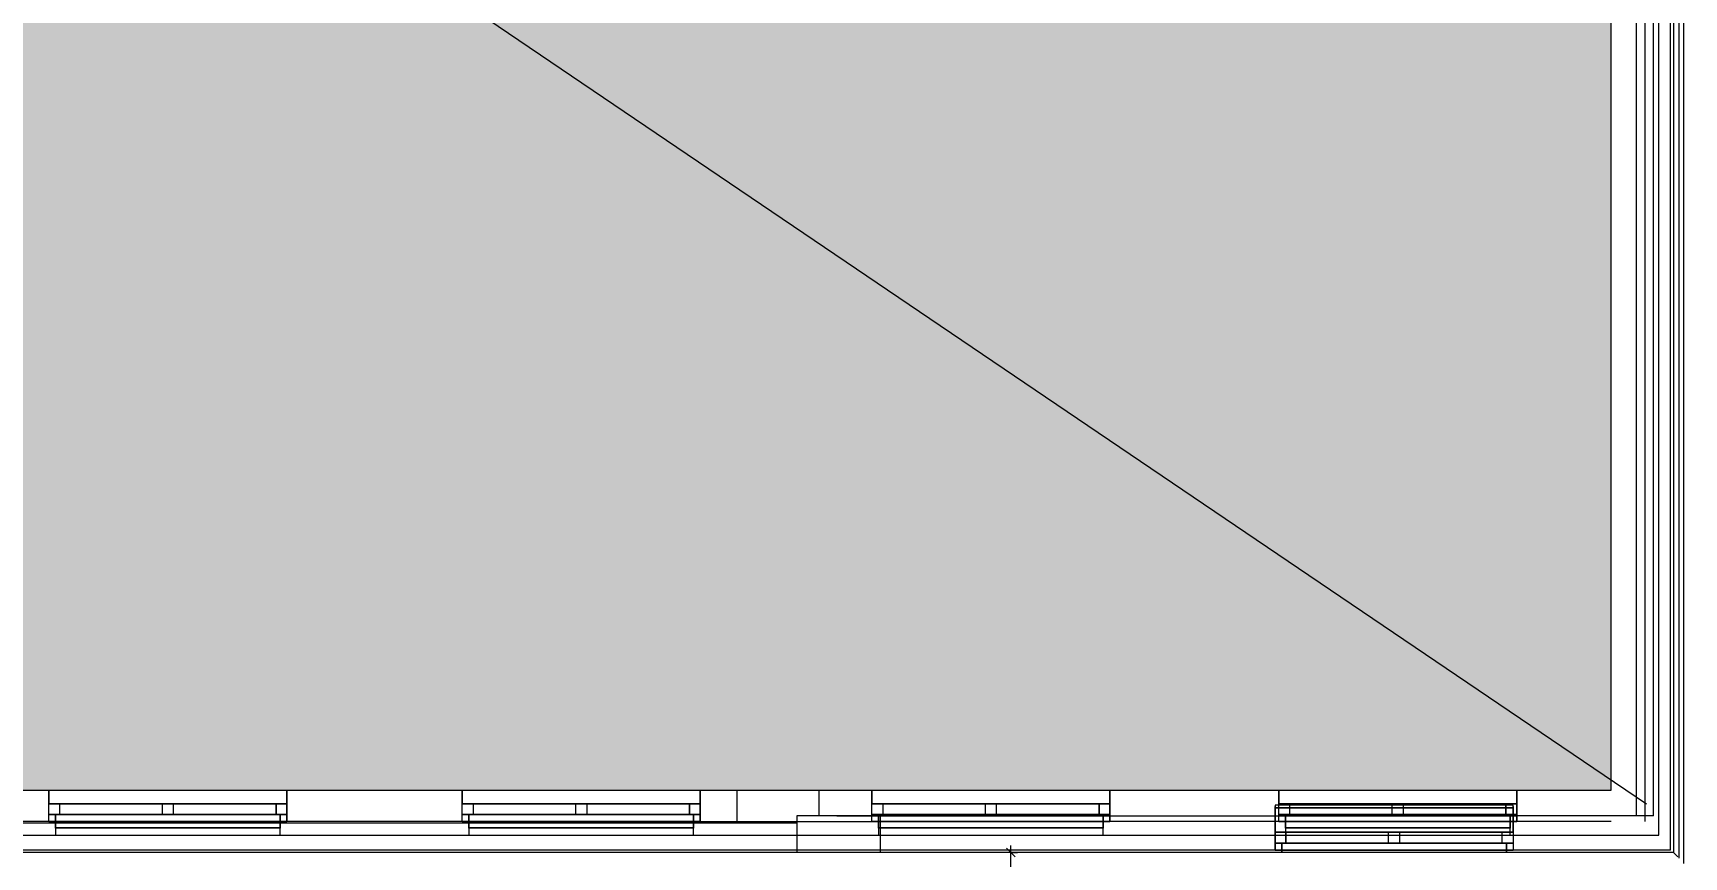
# Model space of a CAD drawing. Header units: millimetres. Extents: x -2665 to 226309, y -45352 to 20466.
# Drawn here: x 17442 to 29573, y -4187 to 1864 of the extents above; entities that cross this region are included whole.
import ezdxf

# ---------------------------------------------------------------- set-up
doc = ezdxf.new("R2010")
doc.units = ezdxf.units.MM
for name, color, linetype, lineweight in [('A-ANNO-DIMS', 211, 'Continuous', 9), ('A-ANNO-DIMS-50', 211, 'Continuous', 9), ('A-DETL-GENF', 92, 'Continuous', 13), ('A-DETL-THIN', 151, 'Continuous', 13), ('A-FLOR', 192, 'Continuous', 13), ('A-GENM', 13, 'Continuous', 13), ('A-GLAZ', 151, 'Continuous', 13), ('A-ROOF', 132, 'Continuous', 13), ('A-ROOF-OTLN', 132, 'Continuous', 13), ('A-WALL', 113, 'Continuous', 13), ('Q-SPCQ', 91, 'Continuous', 13), ('S-COLS', 52, 'Continuous', 13)]:
    doc.layers.add(name, color=color, linetype=linetype, lineweight=lineweight)
doc.styles.add('Arial_1', font='arial.ttf', dxfattribs={"width": 0.7, "height": 100})
doc.dimstyles.new('Vnitřní_-_průhledné', dxfattribs={"dimscale": 304.8, "dimtxt": 102.02594, "dimasz": 0.213255, "dimexe": 0.164042, "dimexo": 0.0625, "dimgap": 0.032808, "dimtad": 1, "dimdec": 0, "dimrnd": 5, "dimzin": 0, "dimdsep": 46, "dimtxsty": 'Arial_1', "dimblk1": 'OBLIQUE', "dimblk2": 'OBLIQUE', "dimsah": 1, "dimcen": 0.09, "dimdle": 0.164042, "dimazin": 0, "dimtfac": 1, "dimtdec": 4, "dimtix": 1, "dimtmove": 0, "dimatfit": 3, "dimfxl": 0.492126, "dimfxlon": 1, "dimtvp": 1, "dimtolj": 1, "dimtzin": 0, "dimarcsym": 2})

# ---------------------------------------------------------------- blocks, each defined once
blk = doc.blocks.new('OKNO_2k_ - OKNO_2k_1750 x 1750-1963735-STŘECHA NÁVRH A')
at = {"layer": 'A-GLAZ', "color": 10}
for p, q in [((-875, 5), (-875, -15)), ((-875, 5), (-798, 5)), ((-798, 5), (852, 5)), ((-798, 5), (-795, 5)), ((-795, 5), (-40, 5)), ((-795, -15), (-795, 5)), ((-795, 5), (-40, 5)), ((-795, 5), (-795, -15)), ((795, 5), (-795, 5)), ((-40, 5), (40, 5)), ((-40, 5), (40, 5)), ((-40, -15), (-40, 5)), ((-40, 5), (40, 5)), ((-40, 5), (40, 5)), ((-40, -15), (-40, 5)), ((40, 5), (795, 5)), ((40, 5), (795, 5)), ((40, 5), (40, -15)), ((40, 5), (40, -15)), ((795, 5), (852, 5)), ((795, -15), (795, 5)), ((795, -15), (795, 5)), ((852, 5), (875, 5)), ((875, 5), (875, -15)), ((-825, -75), (-875, -75)), ((-875, -75), (-825, -75)), ((-825, -75), (-795, -75)), ((825, -75), (-825, -75)), ((-795, -75), (-825, -75)), ((-825, -126), (-825, -75)), ((-825, -75), (-795, -75)), ((-795, -75), (-40, -75)), ((-40, -75), (-795, -75)), ((-795, -75), (795, -75)), ((-40, -75), (-795, -75)), ((-795, -75), (-40, -75)), ((-40, -75), (-40, -15)), ((-40, -75), (40, -75)), ((40, -75), (-40, -75)), ((40, -75), (-40, -75)), ((-40, -75), (40, -75)), ((40, -75), (-40, -75)), ((40, -75), (-40, -75)), ((40, -15), (40, -75)), ((40, -75), (795, -75)), ((795, -75), (40, -75)), ((795, -75), (40, -75)), ((40, -75), (795, -75)), ((795, -75), (825, -75)), ((825, -75), (795, -75)), ((795, -75), (825, -75)), ((875, -75), (825, -75)), ((825, -126), (825, -75)), ((825, -75), (875, -75)), ((-825, -126), (825, -126)), ((-825, -126), (825, -126))]:
    blk.add_line(p, q, dxfattribs=at)
at = {"layer": 'A-GLAZ', "color": 254}
for p, q in [((-875, 5), (-798, 5)), ((-875, -15), (-875, 5)), ((852, 5), (875, 5)), ((875, 5), (875, -15)), ((-875, -15), (-875, -75)), ((-875, -75), (-875, -15)), ((-875, -75), (875, -75)), ((-875, -126), (-875, -75)), ((-875, -75), (-875, -126)), ((875, -75), (-875, -75)), ((-825, -75), (-825, -126)), ((-795, -75), (-795, -15)), ((-795, -15), (-795, -75)), ((-40, -75), (-40, -15)), ((40, -15), (40, -75)), ((795, -75), (795, -15)), ((795, -75), (795, -15)), ((825, -126), (825, -75)), ((875, -15), (875, -75)), ((875, -15), (875, -75)), ((875, -75), (875, -126)), ((875, -75), (875, -126)), ((-875, -126), (-825, -126)), ((875, -126), (-875, -126)), ((-825, -126), (825, -126)), ((825, -126), (875, -126))]:
    blk.add_line(p, q, dxfattribs=at)
blk = doc.blocks.new('OKNO_2k_ - OKNO_2k_1750 x 1750-V64-STŘECHA NÁVRH A')
at = {"layer": 'A-GLAZ', "color": 254}
for p, q in [((-875, 126), (875, 126)), ((-825, 126), (-875, 126)), ((-875, 75), (-875, 126)), ((-875, 126), (-875, 75)), ((-825, 126), (-825, 75)), ((825, 126), (-825, 126)), ((875, 126), (825, 126)), ((825, 75), (825, 126)), ((875, 126), (875, 75)), ((875, 126), (875, 75)), ((875, 75), (-875, 75)), ((-875, 75), (-875, -5)), ((-875, 75), (875, 75)), ((-875, -5), (-875, 75)), ((-795, -5), (-795, 75)), ((-795, 75), (-795, -5)), ((-40, -5), (-40, 75)), ((40, 75), (40, -5)), ((795, -5), (795, 75)), ((795, -5), (795, 75)), ((875, 75), (875, -5)), ((875, 75), (875, -5)), ((875, -5), (-875, -5)), ((-40, -5), (-795, -5)), ((-795, -5), (795, -5)), ((40, -5), (-40, -5)), ((795, -5), (40, -5))]:
    blk.add_line(p, q, dxfattribs=at)
at = {"layer": 'A-GLAZ', "color": 10}
for p, q in [((-825, 75), (-825, 126)), ((825, 126), (-825, 126)), ((825, 126), (-825, 126)), ((825, 75), (825, 126)), ((-875, 75), (-825, 75)), ((-825, 75), (-875, 75)), ((-825, 75), (-795, 75)), ((-825, 75), (825, 75)), ((-795, 75), (-825, 75)), ((-795, 75), (-825, 75)), ((-795, 75), (-40, 75)), ((-40, 75), (-795, 75)), ((-795, 75), (-40, 75)), ((795, 75), (-795, 75)), ((-40, 75), (-795, 75)), ((-40, 75), (40, 75)), ((40, 75), (-40, 75)), ((-40, 75), (40, 75)), ((40, 75), (-40, 75)), ((-40, -5), (-40, 75)), ((-40, 75), (40, 75)), ((-40, 75), (40, 75)), ((40, 75), (795, 75)), ((795, 75), (40, 75)), ((40, 75), (795, 75)), ((795, 75), (40, 75)), ((40, 75), (40, -5)), ((795, 75), (825, 75)), ((825, 75), (795, 75)), ((825, 75), (795, 75)), ((825, 75), (875, 75)), ((875, 75), (825, 75)), ((-795, -5), (-875, -5)), ((-40, -5), (-795, -5)), ((40, -5), (-40, -5)), ((40, -5), (-40, -5)), ((40, -5), (-40, -5)), ((795, -5), (40, -5)), ((875, -5), (795, -5))]:
    blk.add_line(p, q, dxfattribs=at)
blk = doc.blocks.new('parapet s nosem_vnitní - parapet s nosem_vnitní-1501804-STŘECHA NÁVRH A')
at = {"layer": 'A-GENM', "color": 254}
for p, q in [((-875, -100), (-875, 0)), ((-875, 0), (-875, -100)), ((-875, 0), (-795, 0)), ((795, 0), (875, 0)), ((875, -100), (875, 0)), ((875, 0), (875, -100))]:
    blk.add_line(p, q, dxfattribs=at)
at = {"layer": 'A-GENM', "color": 10}
for p, q in [((-875, 0), (-795, 0)), ((-795, 0), (-40, 0)), ((-795, 0), (-40, 0)), ((-40, 0), (40, 0)), ((-40, 0), (40, 0)), ((40, 0), (795, 0)), ((40, 0), (795, 0)), ((795, 0), (875, 0))]:
    blk.add_line(p, q, dxfattribs=at)
blk = doc.blocks.new('parapet_ext - parapet_ext-V65-STŘECHA NÁVRH A')
at = {"layer": 'Q-SPCQ', "color": 254}
for p, q in [((-825, 51), (-825, 100)), ((-825, 100), (825, 100)), ((-825, 98), (-825, 51)), ((825, 98), (-825, 98)), ((-825, 0), (-825, 51)), ((825, 100), (825, 51)), ((825, 51), (825, 98)), ((825, 51), (825, 0))]:
    blk.add_line(p, q, dxfattribs=at)
at = {"layer": 'Q-SPCQ', "color": 10}
for p, q in [((-825, 100), (-825, 98)), ((-825, 100), (825, 100)), ((-825, 98), (825, 98)), ((-825, 51), (-825, 0)), ((-825, 0), (-795, 0)), ((-825, 0), (-795, 0)), ((-795, 0), (-40, 0)), ((-795, 0), (-40, 0)), ((-40, 0), (40, 0)), ((-40, 0), (40, 0)), ((40, 0), (795, 0)), ((40, 0), (795, 0)), ((795, 0), (825, 0)), ((795, 0), (825, 0)), ((825, 98), (825, 100)), ((825, 0), (825, 51))]:
    blk.add_line(p, q, dxfattribs=at)
blk = doc.blocks.new('OKNO_2k_ - OKNO_2k_1750 x 1750-V66-STŘECHA NÁVRH A')
at = {"layer": 'A-GLAZ', "color": 254}
for p, q in [((-875, 126), (875, 126)), ((-825, 126), (-875, 126)), ((-875, 75), (-875, 126)), ((-875, 126), (-875, 75)), ((-825, 126), (-825, 75)), ((825, 126), (-825, 126)), ((875, 126), (825, 126)), ((825, 75), (825, 126)), ((875, 126), (875, 75)), ((875, 126), (875, 75)), ((875, 75), (-875, 75)), ((-875, 75), (-875, -5)), ((-875, 75), (875, 75)), ((-875, -5), (-875, 75)), ((-795, -5), (-795, 75)), ((-795, 75), (-795, -5)), ((-40, -5), (-40, 75)), ((40, 75), (40, -5)), ((795, -5), (795, 75)), ((795, -5), (795, 75)), ((875, 75), (875, -5)), ((875, 75), (875, -5)), ((875, -5), (-875, -5)), ((-40, -5), (-795, -5)), ((-795, -5), (795, -5)), ((40, -5), (-40, -5)), ((795, -5), (40, -5))]:
    blk.add_line(p, q, dxfattribs=at)
at = {"layer": 'A-GLAZ', "color": 10}
for p, q in [((-825, 75), (-825, 126)), ((825, 126), (-825, 126)), ((825, 126), (-825, 126)), ((825, 75), (825, 126)), ((-875, 75), (-825, 75)), ((-825, 75), (-875, 75)), ((-825, 75), (-795, 75)), ((-825, 75), (825, 75)), ((-795, 75), (-825, 75)), ((-795, 75), (-825, 75)), ((-795, 75), (-40, 75)), ((-40, 75), (-795, 75)), ((-795, 75), (-40, 75)), ((795, 75), (-795, 75)), ((-40, 75), (-795, 75)), ((-40, 75), (40, 75)), ((40, 75), (-40, 75)), ((-40, 75), (40, 75)), ((40, 75), (-40, 75)), ((-40, -5), (-40, 75)), ((-40, 75), (40, 75)), ((-40, 75), (40, 75)), ((40, 75), (795, 75)), ((795, 75), (40, 75)), ((40, 75), (795, 75)), ((795, 75), (40, 75)), ((40, 75), (40, -5)), ((795, 75), (825, 75)), ((825, 75), (795, 75)), ((825, 75), (795, 75)), ((825, 75), (875, 75)), ((875, 75), (825, 75)), ((-795, -5), (-875, -5)), ((-40, -5), (-795, -5)), ((40, -5), (-40, -5)), ((40, -5), (-40, -5)), ((40, -5), (-40, -5)), ((795, -5), (40, -5)), ((875, -5), (795, -5))]:
    blk.add_line(p, q, dxfattribs=at)
blk = doc.blocks.new('OKNO_2k_ - OKNO_2k_1750 x 1750-V67-STŘECHA NÁVRH A')
at = {"layer": 'A-GLAZ', "color": 254}
for p, q in [((-875, 126), (875, 126)), ((-825, 126), (-875, 126)), ((-875, 75), (-875, 126)), ((-875, 126), (-875, 75)), ((-825, 126), (-825, 75)), ((825, 126), (-825, 126)), ((875, 126), (825, 126)), ((825, 75), (825, 126)), ((875, 126), (875, 75)), ((875, 126), (875, 75)), ((875, 75), (-875, 75)), ((-875, 75), (-875, -5)), ((-875, 75), (875, 75)), ((-875, -5), (-875, 75)), ((-795, -5), (-795, 75)), ((-795, 75), (-795, -5)), ((-40, -5), (-40, 75)), ((40, 75), (40, -5)), ((795, -5), (795, 75)), ((795, -5), (795, 75)), ((875, 75), (875, -5)), ((875, 75), (875, -5)), ((875, -5), (-875, -5)), ((-40, -5), (-795, -5)), ((-795, -5), (795, -5)), ((40, -5), (-40, -5)), ((795, -5), (40, -5))]:
    blk.add_line(p, q, dxfattribs=at)
at = {"layer": 'A-GLAZ', "color": 10}
for p, q in [((-825, 75), (-825, 126)), ((825, 126), (-825, 126)), ((825, 126), (-825, 126)), ((825, 75), (825, 126)), ((-875, 75), (-825, 75)), ((-825, 75), (-875, 75)), ((-825, 75), (-795, 75)), ((-825, 75), (825, 75)), ((-795, 75), (-825, 75)), ((-795, 75), (-825, 75)), ((-795, 75), (-40, 75)), ((-40, 75), (-795, 75)), ((-795, 75), (-40, 75)), ((795, 75), (-795, 75)), ((-40, 75), (-795, 75)), ((-40, 75), (40, 75)), ((40, 75), (-40, 75)), ((-40, 75), (40, 75)), ((40, 75), (-40, 75)), ((-40, -5), (-40, 75)), ((-40, 75), (40, 75)), ((-40, 75), (40, 75)), ((40, 75), (795, 75)), ((795, 75), (40, 75)), ((40, 75), (795, 75)), ((795, 75), (40, 75)), ((40, 75), (40, -5)), ((795, 75), (825, 75)), ((825, 75), (795, 75)), ((825, 75), (795, 75)), ((825, 75), (875, 75)), ((875, 75), (825, 75)), ((-795, -5), (-875, -5)), ((-40, -5), (-795, -5)), ((40, -5), (-40, -5)), ((40, -5), (-40, -5)), ((40, -5), (-40, -5)), ((795, -5), (40, -5)), ((875, -5), (795, -5))]:
    blk.add_line(p, q, dxfattribs=at)
blk = doc.blocks.new('OKNO_2k_ - OKNO_2k_1750 x 1750-V68-STŘECHA NÁVRH A')
at = {"layer": 'A-GLAZ', "color": 254}
for p, q in [((-875, 126), (875, 126)), ((-825, 126), (-875, 126)), ((-875, 75), (-875, 126)), ((-875, 126), (-875, 75)), ((-825, 126), (-825, 75)), ((825, 126), (-825, 126)), ((875, 126), (825, 126)), ((825, 75), (825, 126)), ((875, 126), (875, 75)), ((875, 126), (875, 75)), ((875, 75), (-875, 75)), ((-875, 75), (-875, -5)), ((-875, 75), (875, 75)), ((-875, -5), (-875, 75)), ((-795, -5), (-795, 75)), ((-795, 75), (-795, -5)), ((-40, -5), (-40, 75)), ((40, 75), (40, -5)), ((795, -5), (795, 75)), ((795, -5), (795, 75)), ((875, 75), (875, -5)), ((875, 75), (875, -5)), ((875, -5), (-875, -5)), ((-40, -5), (-795, -5)), ((-795, -5), (795, -5)), ((40, -5), (-40, -5)), ((795, -5), (40, -5))]:
    blk.add_line(p, q, dxfattribs=at)
at = {"layer": 'A-GLAZ', "color": 10}
for p, q in [((-825, 75), (-825, 126)), ((825, 126), (-825, 126)), ((825, 126), (-825, 126)), ((825, 75), (825, 126)), ((-875, 75), (-825, 75)), ((-825, 75), (-875, 75)), ((-825, 75), (-795, 75)), ((-825, 75), (825, 75)), ((-795, 75), (-825, 75)), ((-795, 75), (-825, 75)), ((-795, 75), (-40, 75)), ((-40, 75), (-795, 75)), ((-795, 75), (-40, 75)), ((795, 75), (-795, 75)), ((-40, 75), (-795, 75)), ((-40, 75), (40, 75)), ((40, 75), (-40, 75)), ((-40, 75), (40, 75)), ((40, 75), (-40, 75)), ((-40, -5), (-40, 75)), ((-40, 75), (40, 75)), ((-40, 75), (40, 75)), ((40, 75), (795, 75)), ((795, 75), (40, 75)), ((40, 75), (795, 75)), ((795, 75), (40, 75)), ((40, 75), (40, -5)), ((795, 75), (825, 75)), ((825, 75), (795, 75)), ((825, 75), (795, 75)), ((825, 75), (875, 75)), ((875, 75), (825, 75)), ((-795, -5), (-875, -5)), ((-40, -5), (-795, -5)), ((40, -5), (-40, -5)), ((40, -5), (-40, -5)), ((40, -5), (-40, -5)), ((795, -5), (40, -5)), ((875, -5), (795, -5))]:
    blk.add_line(p, q, dxfattribs=at)
blk = doc.blocks.new('parapet s nosem_vnitní - parapet s nosem_vnitní-1550233-STŘECHA NÁVRH A')
at = {"layer": 'A-GENM', "color": 254}
for p, q in [((-848, 200), (-875, 200)), ((-875, 200), (-875, 190)), ((-875, 200), (-875, 180)), ((-848, 200), (-875, 200)), ((-875, 120), (-875, 190)), ((-875, 180), (-875, 120)), ((-875, 180), (-848, 180)), ((-848, 180), (-875, 180)), ((875, 130), (875, 120)), ((-875, 112), (-875, 120)), ((-875, 0), (-875, 112)), ((875, 79), (875, 0))]:
    blk.add_line(p, q, dxfattribs=at)
at = {"layer": 'A-GENM', "color": 10}
for p, q in [((-768, 200), (-848, 200)), ((-768, 200), (-848, 200)), ((-848, 180), (-768, 180)), ((-768, 180), (-848, 180)), ((-13, 200), (-768, 200)), ((-13, 200), (-768, 200)), ((-768, 180), (-13, 180)), ((-13, 180), (-768, 180)), ((67, 200), (-13, 200)), ((67, 200), (-13, 200)), ((-13, 180), (67, 180)), ((67, 180), (-13, 180)), ((822, 200), (67, 200)), ((822, 200), (67, 200)), ((67, 180), (822, 180)), ((822, 180), (67, 180)), ((875, 200), (822, 200)), ((875, 200), (822, 200)), ((822, 180), (875, 180)), ((875, 180), (822, 180)), ((875, 180), (875, 200)), ((875, 190), (875, 200)), ((875, 190), (875, 130)), ((875, 130), (875, 180)), ((875, 120), (875, 130)), ((-875, 120), (-875, 112)), ((-875, 112), (-875, 0)), ((-798, 0), (-875, 0)), ((-798, 0), (-875, 0)), ((-795, 0), (-798, 0)), ((-795, 0), (-798, 0)), ((-40, 0), (-795, 0)), ((-40, 0), (-795, 0)), ((40, 0), (-40, 0)), ((40, 0), (-40, 0)), ((795, 0), (40, 0)), ((795, 0), (40, 0)), ((852, 0), (795, 0)), ((852, 0), (795, 0)), ((875, 0), (852, 0)), ((875, 0), (852, 0)), ((875, 120), (875, 79)), ((875, 79), (875, 120)), ((875, 0), (875, 79))]:
    blk.add_line(p, q, dxfattribs=at)
blk = doc.blocks.new('parapet_ext - parapet_ext-1802095-STŘECHA NÁVRH A')
at = {"layer": 'Q-SPCQ', "color": 254}
for p, q in [((-825, -51), (-825, 0)), ((825, 0), (825, -51)), ((-825, -68), (-825, -51)), ((-825, -51), (-825, -68)), ((825, -68), (825, -51)), ((825, -51), (825, -68))]:
    blk.add_line(p, q, dxfattribs=at)
at = {"layer": 'Q-SPCQ', "color": 10}
for p, q in [((-825, 0), (-825, -51)), ((-795, 0), (-825, 0)), ((-795, 0), (-825, 0)), ((-40, 0), (-795, 0)), ((-40, 0), (-795, 0)), ((40, 0), (-40, 0)), ((40, 0), (-40, 0)), ((795, 0), (40, 0)), ((795, 0), (40, 0)), ((825, 0), (795, 0)), ((825, 0), (795, 0)), ((825, -51), (825, 0))]:
    blk.add_line(p, q, dxfattribs=at)
blk = doc.blocks.new('DIMBLOCK30-STŘECHA NÁVRH A')
at = {"layer": 'A-ANNO-DIMS-50', "lineweight": 18}
for p, q in [((24627, -4154), (24595, -4122)), ((24627, -4154), (24660, -4187)), ((24627, -17127), (24595, -17094)), ((24627, -17127), (24660, -17159))]:
    blk.add_line(p, q, dxfattribs=at)
at = {"layer": 'A-ANNO-DIMS-50'}
for p, q in [((24627, -17177), (24627, -4104)), ((24627, -4154), (24477, -4154)), ((24627, -4154), (24677, -4154)), ((24627, -17127), (24477, -17127)), ((24627, -17127), (24677, -17127))]:
    blk.add_line(p, q, dxfattribs=at)
at = {"layer": 'A-ANNO-DIMS-50', "color": 0, "insert": (24488, -10774), "char_height": 100, "width": 320.2, "attachment_point": 1, "rotation": 90, "line_spacing_factor": 0.941778, "style": 'Arial_1'}
blk.add_mtext('12975', dxfattribs=at)
blk = doc.blocks.new('_Oblique')
at = {"color": 0, "linetype": 'ByBlock', "lineweight": -2}
blk.add_line((-0.5, -0.5), (0.5, 0.5), dxfattribs=at)

msp = doc.modelspace()

# ---------------------------------------------------------------- hatches: boundary and pattern name
at = {"layer": 'A-DETL-GENF'}
msp.add_hatch(color=9, dxfattribs=at).paths.add_polyline_path([(29038.4, -3696.1), (29038.4, 8341.9), (10937, 8341.9), (10937, -3696.1), (28926.5, -3696.1)])

# ---------------------------------------------------------------- linework, layer by layer
at = {"layer": 'A-DETL-THIN'}
for p, q in [((10837, 8700.3), (29298.4, -3796.1)), ((29038.4, -3696.1), (29038.4, 8341.9)), ((10937, -3696.1), (29038.4, -3696.1))]:
    msp.add_line(p, q, dxfattribs=at)
at = {"layer": 'A-FLOR', "color": 10}
msp.add_line((29038.4, -3676.1), (29038.4, 4839.4), dxfattribs=at)
at = {"layer": 'A-ROOF', "color": 254}
for p, q in [((29496.4, 8799.9), (29496.4, -4154.1)), ((23668.3, -4154.1), (23668.3, -3886.1)), ((29496.4, -4154.1), (10479, -4154.1))]:
    msp.add_line(p, q, dxfattribs=at)
at = {"layer": 'A-ROOF'}
msp.add_line((16977.7, -3936.1), (23055.3, -3936.1), dxfattribs=at)
at = {"layer": 'A-ROOF', "color": 9}
for p, q in [((23668.3, -3886.1), (23055.3, -3886.1)), ((23055.3, -3886.1), (23055.3, -4154.1))]:
    msp.add_line(p, q, dxfattribs=at)
at = {"layer": 'A-ROOF-OTLN'}
for p, q in [((29538.4, -4196.1), (29538.4, 8841.8)), ((29529.4, -4187.1), (29496.4, -4154.1))]:
    msp.add_line(p, q, dxfattribs=at)
at = {"layer": 'A-WALL', "color": 254}
for p, q in [((29473.4, -4136.1), (29473.4, 8799.9)), ((29573.4, -4236.1), (29573.4, 8810.3)), ((29388.4, -4026.1), (29388.4, 8695.9)), ((29288.4, -3926.1), (29288.4, 8591.9)), ((29223.4, -3886.1), (29223.4, 2919.2)), ((17557.7, -3876.1), (17557.7, -3696.1)), ((19307.7, -3696.1), (19307.7, -3876.1)), ((20595.3, -3876.1), (20595.3, -3696.1)), ((22345.3, -3696.1), (22345.3, -3876.1)), ((23605.3, -3876.1), (23605.3, -3696.1)), ((25355.3, -3696.1), (25355.3, -3876.1)), ((26595.3, -3876.1), (26595.3, -3696.1)), ((28345.3, -3696.1), (28345.3, -3876.1)), ((17557.7, -3876.1), (19307.7, -3876.1)), ((19257.7, -4026.1), (19257.7, -3876.1)), ((22295.3, -4026.1), (22295.3, -3876.1)), ((25305.3, -4026.1), (25305.3, -3876.1)), ((28295.3, -4026.1), (28295.3, -3876.1)), ((22345.3, -3926.1), (16424.7, -3926.1)), ((26568.4, -3894.2), (26568.4, -3886.1)), ((26568.4, -4086.1), (26568.4, -3894.6)), ((28318.4, -3886.1), (28318.4, -4086.1)), ((29348.4, -3886.1), (28345.3, -3886.1)), ((10632, -4026.1), (29388.4, -4026.1)), ((26618.4, -4086.1), (26618.4, -4154.1)), ((28268.4, -4086.1), (28318.4, -4086.1)), ((29473.4, -4136.1), (10512, -4136.1))]:
    msp.add_line(p, q, dxfattribs=at)
at = {"layer": 'A-WALL', "color": 10}
for p, q in [((29348.4, -3886.1), (29348.4, 2919.2)), ((10937, -3696.1), (29038.4, -3696.1)), ((29038.4, -3696.1), (29038.4, -3676.1)), ((17607.7, -3876.1), (17607.7, -4026.1)), ((22345.3, -3876.1), (20595.3, -3876.1)), ((20645.3, -3876.1), (20645.3, -4026.1)), ((23605.3, -3876.1), (25355.3, -3876.1)), ((23655.3, -3876.1), (23655.3, -4026.1)), ((26595.3, -3876.1), (28345.3, -3876.1)), ((26645.3, -3876.1), (26645.3, -4026.1)), ((22345.3, -3926.1), (25305.3, -3926.1)), ((23347.4, -3886.1), (28345.3, -3886.1)), ((29038.4, -3926.1), (25305.3, -3926.1)), ((28268.4, -4086.1), (26568.4, -4086.1)), ((28268.4, -4154.1), (28268.4, -4086.1))]:
    msp.add_line(p, q, dxfattribs=at)
at = {"layer": 'S-COLS', "color": 10}
for p, q in [((22615.6, -3886.1), (22615.6, -3696.1)), ((23215.6, -3696.1), (23215.6, -3886.1)), ((22615.6, -3936.1), (22615.6, -3886.1))]:
    msp.add_line(p, q, dxfattribs=at)
at = {"layer": 'S-COLS', "color": 254}
for p, q in [((22615.6, -3886.1), (22615.6, -3696.1)), ((23215.6, -3696.1), (23215.6, -3886.1)), ((22615.6, -3936.1), (22615.6, -3886.1))]:
    msp.add_line(p, q, dxfattribs=at)

# ---------------------------------------------------------------- block references
at = {"layer": 'A-GENM', "color": 254, "rotation": 180}
for p in [(18432.7, -3796.1), (21470.3, -3796.1), (24480.3, -3796.1), (27470.3, -3796.1)]:
    msp.add_blockref('parapet s nosem_vnitní - parapet s nosem_vnitní-1501804-STŘECHA NÁVRH A', p, dxfattribs=at)
at = {"layer": 'A-GENM', "color": 254}
msp.add_blockref('parapet s nosem_vnitní - parapet s nosem_vnitní-1550233-STŘECHA NÁVRH A', (27443.4, -4006.1), dxfattribs=at)
at = {"layer": 'A-GLAZ', "color": 254, "rotation": 180}
for name, p in [('OKNO_2k_ - OKNO_2k_1750 x 1750-V64-STŘECHA NÁVRH A', (18432.7, -3801.1)), ('OKNO_2k_ - OKNO_2k_1750 x 1750-V66-STŘECHA NÁVRH A', (21470.3, -3801.1)), ('OKNO_2k_ - OKNO_2k_1750 x 1750-V67-STŘECHA NÁVRH A', (24480.3, -3801.1)), ('OKNO_2k_ - OKNO_2k_1750 x 1750-V68-STŘECHA NÁVRH A', (27470.3, -3801.1))]:
    msp.add_blockref(name, p, dxfattribs=at)
at = {"layer": 'A-GLAZ', "color": 10}
msp.add_blockref('OKNO_2k_ - OKNO_2k_1750 x 1750-1963735-STŘECHA NÁVRH A', (27443.4, -4011.1), dxfattribs=at)
at = {"layer": 'Q-SPCQ', "color": 10, "rotation": 180}
for p in [(18432.7, -3876.1), (21470.3, -3876.1), (24480.3, -3876.1), (27470.3, -3876.1)]:
    msp.add_blockref('parapet_ext - parapet_ext-V65-STŘECHA NÁVRH A', p, dxfattribs=at)
at = {"layer": 'Q-SPCQ', "color": 10}
msp.add_blockref('parapet_ext - parapet_ext-1802095-STŘECHA NÁVRH A', (27443.4, -4086.1), dxfattribs=at)

# ---------------------------------------------------------------- dimensions: what is measured, and where the dimension line sits
at = {"layer": 'A-ANNO-DIMS'}
dim = msp.add_linear_dim(base=(24627.5, -4154.1), p1=(24477.5, -17126.7), p2=(24477.5, -4154.1), angle=90, dimstyle='Vnitřní_-_průhledné', override={"dimpost": '<>', "dimfxl": 12972.571624}, dxfattribs=at)
dim.commit()
dim.dimension.update_dxf_attribs({"geometry": 'DIMBLOCK30-STŘECHA NÁVRH A', "text_midpoint": (24566.4, -10640.4)})

doc.saveas('drawing.dxf')
